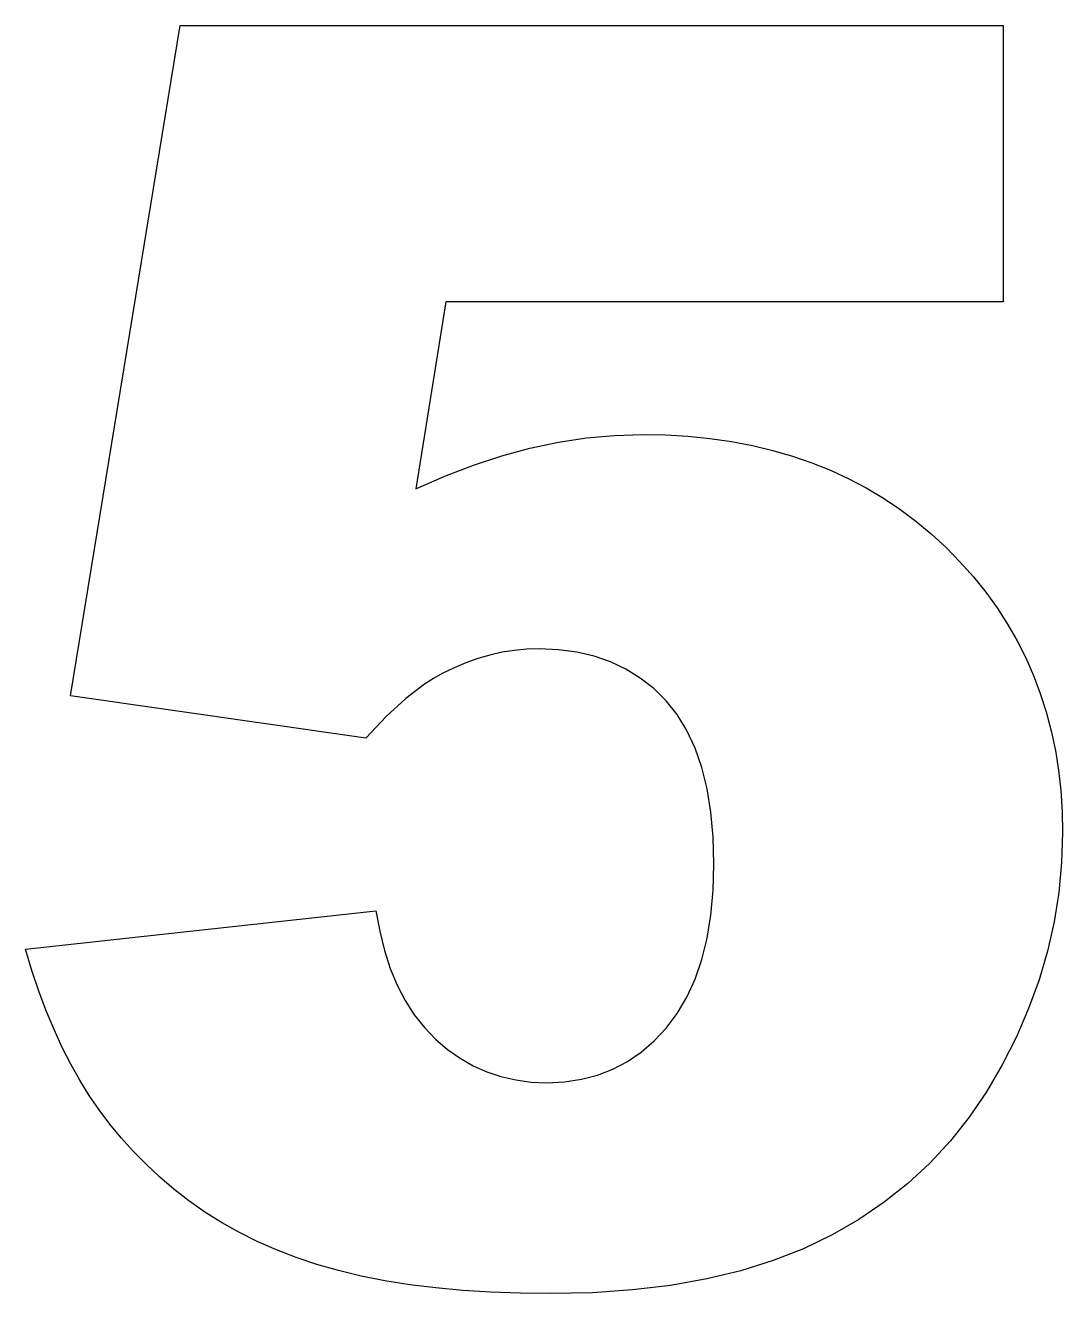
# Model space of a CAD drawing. Extents: x 12.1 to 36.7, y 9.9 to 40.1.
import ezdxf

# ---------------------------------------------------------------- set-up
doc = ezdxf.new("R2010")
doc.units = 0
doc.layers.add('Default_Layer', color=1, linetype='CONTINUOUS')

msp = doc.modelspace()

# ---------------------------------------------------------------- linework, layer by layer
at = {"layer": 'Default_Layer'}
msp.add_lwpolyline([(15.783, 40.074), (35.33, 40.074), (35.33, 33.504), (22.09, 33.504), (21.382, 29.057), (22.067, 29.361), (22.747, 29.623), (23.421, 29.846), (24.091, 30.028), (24.766, 30.169), (25.435, 30.27), (26.1, 30.331), (26.759, 30.351), (27.309, 30.341), (27.845, 30.309), (28.368, 30.257), (28.878, 30.183), (29.375, 30.088), (29.859, 29.973), (30.329, 29.836), (30.787, 29.679), (31.231, 29.5), (31.663, 29.301), (32.081, 29.08), (32.486, 28.839), (32.878, 28.576), (33.257, 28.293), (33.623, 27.988), (33.976, 27.663), (34.311, 27.321), (34.625, 26.969), (34.917, 26.605), (35.187, 26.231), (35.436, 25.846), (35.663, 25.45), (35.869, 25.043), (36.053, 24.625), (36.215, 24.197), (36.355, 23.757), (36.474, 23.307), (36.572, 22.845), (36.648, 22.373), (36.702, 21.89), (36.734, 21.396), (36.745, 20.891), (36.722, 20.177), (36.655, 19.47), (36.543, 18.77), (36.386, 18.076), (36.184, 17.39), (35.938, 16.711), (35.646, 16.038), (35.31, 15.373), (34.937, 14.73), (34.526, 14.127), (34.078, 13.563), (33.592, 13.038), (33.067, 12.552), (32.505, 12.106), (31.905, 11.698), (31.267, 11.33), (30.592, 11.003), (29.871, 10.72), (29.104, 10.48), (28.29, 10.284), (27.431, 10.131), (26.526, 10.022), (25.574, 9.957), (24.576, 9.935), (23.856, 9.944), (23.162, 9.969), (22.494, 10.012), (21.852, 10.072), (21.236, 10.148), (20.646, 10.242), (20.081, 10.353), (19.543, 10.481), (19.032, 10.631), (18.54, 10.797), (18.067, 10.979), (17.613, 11.178), (17.177, 11.394), (16.761, 11.626), (16.364, 11.874), (15.985, 12.138), (15.63, 12.421), (15.292, 12.712), (14.971, 13.012), (14.666, 13.321), (14.379, 13.639), (14.109, 13.965), (13.856, 14.301), (13.62, 14.645), (13.398, 15.004), (13.184, 15.385), (12.981, 15.788), (12.787, 16.212), (12.602, 16.657), (12.426, 17.124), (12.261, 17.612), (12.104, 18.122), (20.432, 19.031), (20.521, 18.546), (20.635, 18.09), (20.773, 17.664), (20.938, 17.268), (21.127, 16.901), (21.342, 16.564), (21.582, 16.257), (21.847, 15.979), (22.132, 15.737), (22.43, 15.528), (22.741, 15.351), (23.065, 15.206), (23.403, 15.093), (23.754, 15.013), (24.118, 14.964), (24.495, 14.948), (24.915, 14.968), (25.317, 15.029), (25.699, 15.13), (26.062, 15.272), (26.406, 15.454), (26.731, 15.676), (27.038, 15.939), (27.325, 16.242), (27.591, 16.59), (27.82, 16.978), (28.015, 17.406), (28.174, 17.874), (28.298, 18.382), (28.386, 18.929), (28.44, 19.516), (28.457, 20.143), (28.44, 20.783), (28.386, 21.379), (28.298, 21.93), (28.174, 22.437), (28.015, 22.9), (27.82, 23.319), (27.591, 23.694), (27.325, 24.024), (27.031, 24.313), (26.713, 24.564), (26.371, 24.776), (26.006, 24.949), (25.618, 25.084), (25.207, 25.18), (24.772, 25.238), (24.313, 25.257), (24.017, 25.248), (23.722, 25.221), (23.43, 25.175), (23.141, 25.111), (22.854, 25.028), (22.57, 24.927), (22.288, 24.808), (22.009, 24.671), (21.799, 24.554), (21.585, 24.416), (21.14, 24.075), (20.675, 23.648), (20.19, 23.135), (13.176, 24.145), (15.783, 40.074)], close=True, dxfattribs=at)

doc.saveas('drawing.dxf')
